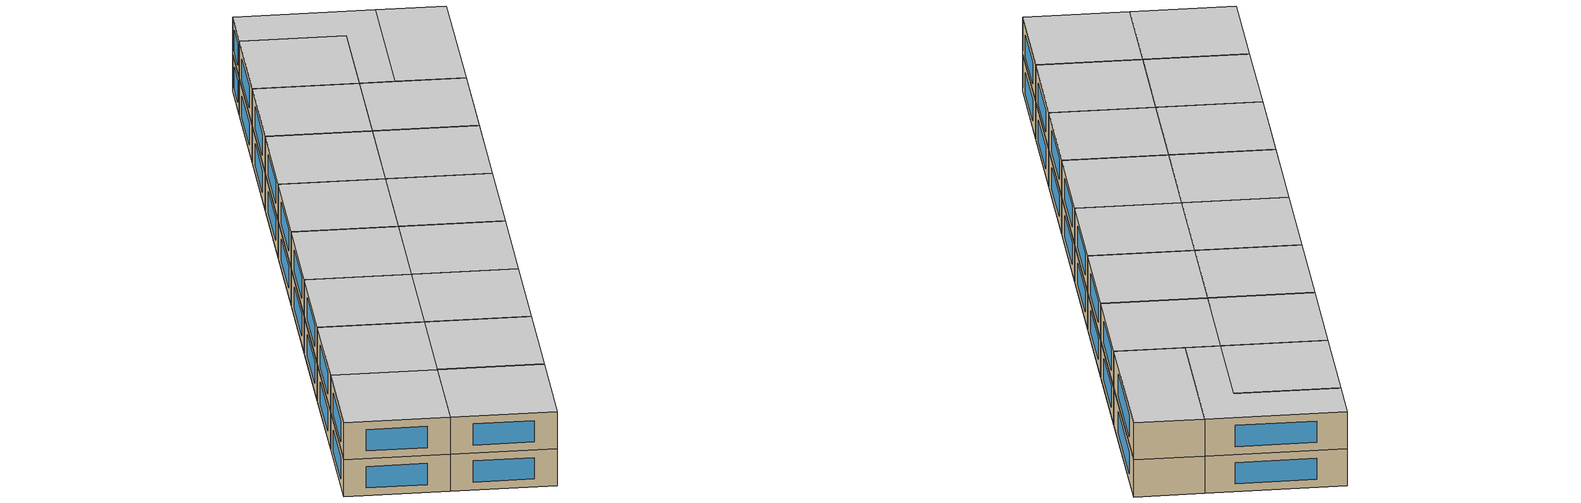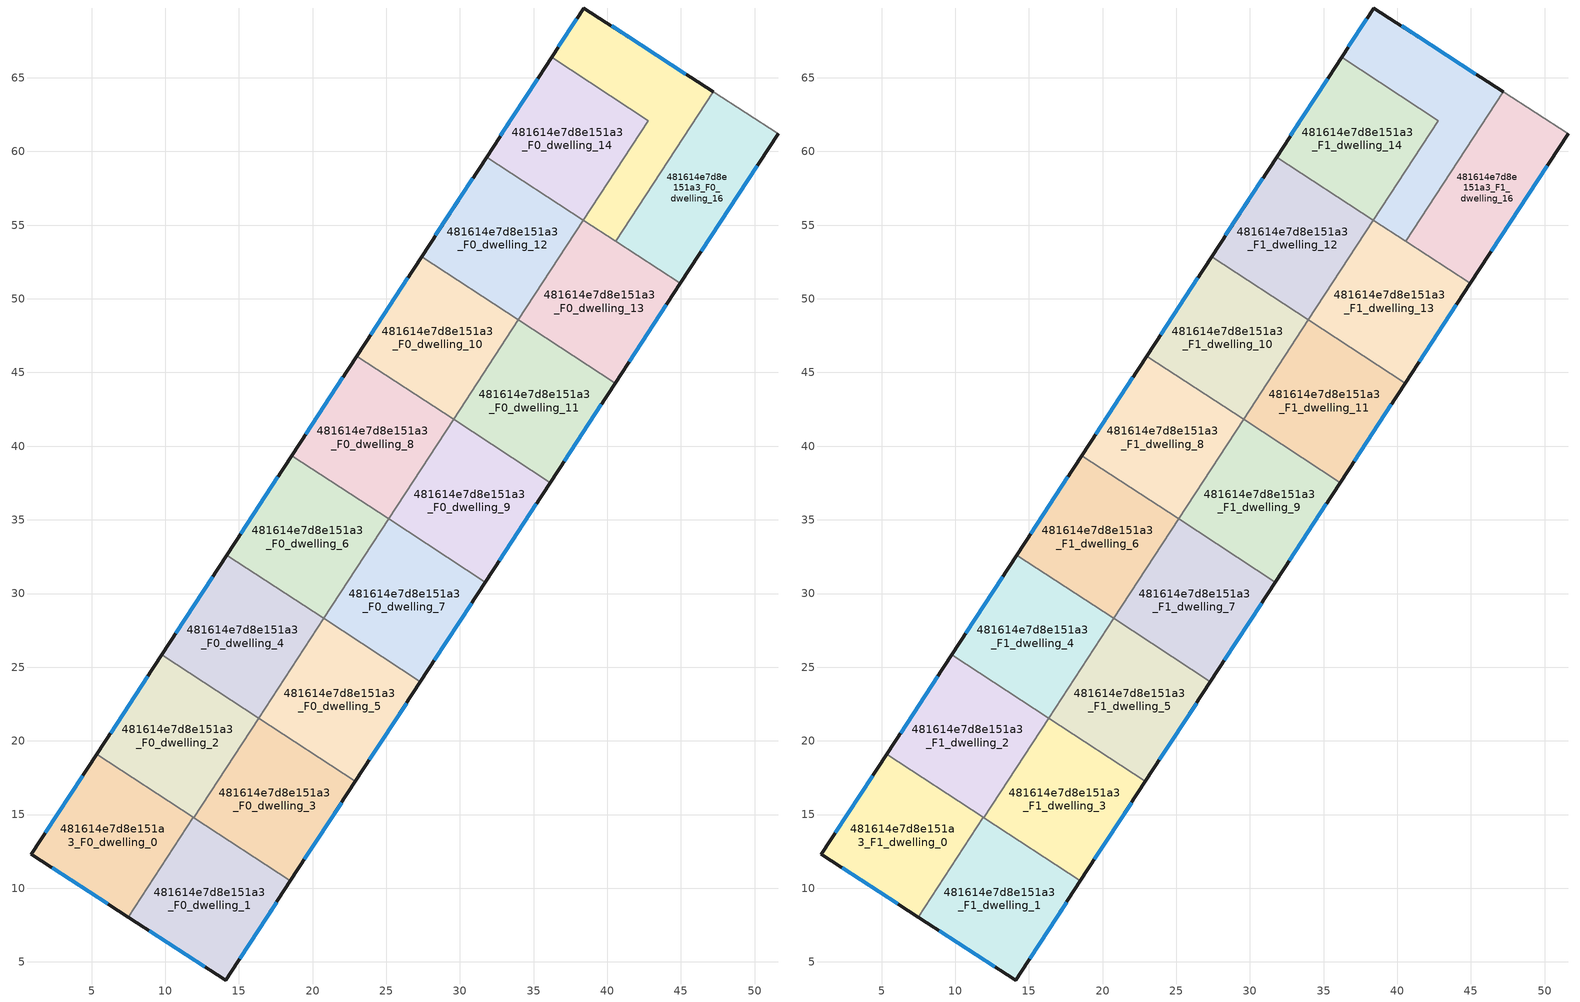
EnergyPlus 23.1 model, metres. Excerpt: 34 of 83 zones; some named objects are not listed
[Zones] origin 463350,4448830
481614e7d8e151a3_F0_dwelling_0
 floor ground (EU_floor_Construction): 11.91,14.8 7.5,8.05 0.93,12.31 5.35,19.09 z0
 wall outside (EU_wall_Construction): 5.35,19.09 0.93,12.31 7.5,8.05 z0:3
 wall to 481614e7d8e151a3_F0_dwelling_1 (EU_wall_Construction): 7.5,8.05 11.91,14.8 z0:3
 wall to 481614e7d8e151a3_F0_dwelling_2 (EU_wall_Construction): 11.91,14.8 5.35,19.09 z0:3
 window (EU_Window_Construction): 2.33,11.39 6.1,8.96 / 4.4,17.64 1.87,13.76 z0.64:2.36
481614e7d8e151a3_F0_dwelling_1
 floor ground (EU_floor_Construction): 18.5,10.51 14.1,3.77 7.5,8.05 11.91,14.8 z0
 wall outside (EU_wall_Construction): 7.5,8.05 14.1,3.77 18.5,10.51 z0:3
 wall to 481614e7d8e151a3_F0_dwelling_3 (EU_wall_Construction): 18.5,10.51 11.93,14.8 z0:3
 wall to 481614e7d8e151a3_F0_dwelling_2 (EU_wall_Construction): 11.92,14.8 11.91,14.8 z0:3
 window (EU_Window_Construction): 8.92,7.13 12.69,4.69 / 15.05,5.22 17.56,9.06 z0.64:2.36
481614e7d8e151a3_F0_dwelling_10
 floor ground (EU_floor_Construction): 33.97,48.58 29.56,41.82 22.99,46.11 27.4,52.87 z0
 wall outside (EU_wall_Construction): 27.4,52.87 22.99,46.11 z0:3
 wall to 481614e7d8e151a3_F0_dwelling_11 (EU_wall_Construction): 29.56,41.82 33.97,48.58 z0:3
 wall to 481614e7d8e151a3_F0_dwelling_8 (EU_wall_Construction): 22.99,46.11 29.56,41.82 z0:3
 wall to 481614e7d8e151a3_F0_dwelling_12 (EU_wall_Construction): 33.97,48.58 27.4,52.87 z0:3
 window (EU_Window_Construction): 26.45,51.42 23.93,47.56 z0.64:2.36
481614e7d8e151a3_F0_dwelling_11
 floor ground (EU_floor_Construction): 40.55,44.28 36.14,37.53 29.56,41.82 33.97,48.58 z0
 wall outside (EU_wall_Construction): 36.14,37.53 40.55,44.28 z0:3
 wall to 481614e7d8e151a3_F0_dwelling_9 (EU_wall_Construction): 29.56,41.82 36.14,37.53 z0:3
 wall to 481614e7d8e151a3_F0_dwelling_13 (EU_wall_Construction): 40.55,44.28 33.97,48.57 z0:3
 window (EU_Window_Construction): 37.08,38.97 39.6,42.84 z0.64:2.36
481614e7d8e151a3_F0_dwelling_12
 floor ground (EU_floor_Construction): 38.38,55.33 33.97,48.57 27.4,52.87 31.8,59.62 z0
 wall outside (EU_wall_Construction): 31.8,59.62 27.4,52.87 z0:3
 wall to 481614e7d8e151a3_F0_dwelling_14 (EU_wall_Construction): 38.38,55.33 31.8,59.62 z0:3
 wall to 481614e7d8e151a3_F0_dwelling_13 (EU_wall_Construction): 33.97,48.57 38.38,55.33 z0:3
 window (EU_Window_Construction): 30.86,58.17 28.34,54.31 z0.64:2.36
481614e7d8e151a3_F0_dwelling_13
 floor ground (EU_floor_Construction): 44.96,51.04 40.55,44.28 33.97,48.57 38.38,55.33 z0
 wall outside (EU_wall_Construction): 40.55,44.28 44.96,51.04 z0:3
 wall to 481614e7d8e151a3_F0_dwelling_16 (EU_wall_Construction): 44.96,51.04 40.58,53.9 z0:3
 wall to 481614e7d8e151a3_F0_dwelling_15 (EU_wall_Construction): 40.58,53.9 38.38,55.33 z0:3
 window (EU_Window_Construction): 41.49,45.73 44.01,49.59 z0.64:2.36
481614e7d8e151a3_F0_dwelling_14
 floor ground (EU_floor_Construction): 42.79,62.08 38.38,55.33 31.8,59.62 36.21,66.38 z0
 wall outside (EU_wall_Construction): 36.21,66.38 31.8,59.62 z0:3
 wall to 481614e7d8e151a3_F0_dwelling_15 (EU_wall_Construction): 38.38,55.33 42.79,62.08 36.21,66.38 z0:3
 window (EU_Window_Construction): 35.27,64.93 32.75,61.07 z0.64:2.36
481614e7d8e151a3_F0_dwelling_15
 floor ground (EU_floor_Construction): 47.2,64.03 40.58,53.89 38.38,55.33 42.79,62.08 36.21,66.38 38.41,69.73 z0
 wall outside (EU_wall_Construction): 47.2,64.03 38.41,69.73 36.21,66.38 z0:3
 wall to 481614e7d8e151a3_F0_dwelling_16 (EU_wall_Construction): 40.58,53.89 47.2,64.03 z0:3
 window (EU_Window_Construction): 37.94,69.01 36.68,67.1 / 45.31,65.25 40.29,68.51 z0.64:2.36
481614e7d8e151a3_F0_dwelling_16
 floor ground (EU_floor_Construction): 51.58,61.19 44.96,51.04 40.58,53.89 47.2,64.03 z0
 wall outside (EU_wall_Construction): 44.96,51.04 51.58,61.19 z0:3
 wall adiabatic (EU_wall_Construction): 51.58,61.19 47.2,64.03 z0:3
 window (EU_Window_Construction): 46.38,53.21 50.16,59.01 z0.64:2.36
481614e7d8e151a3_F0_dwelling_2
 floor ground (EU_floor_Construction): 16.34,21.55 11.92,14.8 5.35,19.09 9.76,25.84 z0
 wall outside (EU_wall_Construction): 9.76,25.84 5.35,19.09 z0:3
 wall to 481614e7d8e151a3_F0_dwelling_4 (EU_wall_Construction): 16.34,21.55 9.76,25.84 z0:3
 wall to 481614e7d8e151a3_F0_dwelling_3 (EU_wall_Construction): 11.92,14.8 16.34,21.55 z0:3
 window (EU_Window_Construction): 8.82,24.4 6.3,20.54 z0.64:2.36
481614e7d8e151a3_F0_dwelling_3
 floor ground (EU_floor_Construction): 22.91,17.26 18.5,10.51 11.92,14.8 16.34,21.55 z0
 wall outside (EU_wall_Construction): 18.5,10.51 22.91,17.26 z0:3
 wall to 481614e7d8e151a3_F0_dwelling_5 (EU_wall_Construction): 22.91,17.26 16.34,21.55 z0:3
 window (EU_Window_Construction): 19.44,11.95 21.96,15.81 z0.64:2.36
481614e7d8e151a3_F0_dwelling_4
 floor ground (EU_floor_Construction): 20.74,28.31 16.34,21.55 9.76,25.84 14.17,32.6 z0
 wall outside (EU_wall_Construction): 14.17,32.6 9.76,25.84 z0:3
 wall to 481614e7d8e151a3_F0_dwelling_6 (EU_wall_Construction): 20.74,28.31 14.17,32.6 z0:3
 wall to 481614e7d8e151a3_F0_dwelling_5 (EU_wall_Construction): 16.34,21.55 20.74,28.31 z0:3
 window (EU_Window_Construction): 13.23,31.15 10.71,27.29 z0.64:2.36
481614e7d8e151a3_F0_dwelling_5
 floor ground (EU_floor_Construction): 27.32,24.02 22.91,17.26 16.34,21.55 20.74,28.31 z0
 wall outside (EU_wall_Construction): 22.91,17.26 27.32,24.02 z0:3
 wall to 481614e7d8e151a3_F0_dwelling_7 (EU_wall_Construction): 27.32,24.02 20.74,28.31 z0:3
 window (EU_Window_Construction): 23.85,18.71 26.37,22.57 z0.64:2.36
481614e7d8e151a3_F0_dwelling_6
 floor ground (EU_floor_Construction): 25.15,35.06 20.74,28.31 14.17,32.6 18.58,39.36 z0
 wall outside (EU_wall_Construction): 18.58,39.36 14.17,32.6 z0:3
 wall to 481614e7d8e151a3_F0_dwelling_8 (EU_wall_Construction): 25.15,35.06 18.58,39.36 z0:3
 wall to 481614e7d8e151a3_F0_dwelling_7 (EU_wall_Construction): 20.74,28.31 25.15,35.06 z0:3
 window (EU_Window_Construction): 17.63,37.91 15.11,34.05 z0.64:2.36
481614e7d8e151a3_F0_dwelling_7
 floor ground (EU_floor_Construction): 31.73,30.77 27.32,24.02 20.74,28.31 25.15,35.06 z0
 wall outside (EU_wall_Construction): 27.32,24.02 31.73,30.77 z0:3
 wall to 481614e7d8e151a3_F0_dwelling_9 (EU_wall_Construction): 31.73,30.77 25.15,35.06 z0:3
 window (EU_Window_Construction): 28.26,25.46 30.78,29.33 z0.64:2.36
481614e7d8e151a3_F0_dwelling_8
 floor ground (EU_floor_Construction): 29.56,41.82 25.15,35.06 18.58,39.36 22.99,46.11 z0
 wall outside (EU_wall_Construction): 22.99,46.11 18.58,39.36 z0:3
 wall to 481614e7d8e151a3_F0_dwelling_9 (EU_wall_Construction): 25.15,35.06 29.56,41.82 z0:3
 window (EU_Window_Construction): 22.04,44.66 19.52,40.8 z0.64:2.36
481614e7d8e151a3_F0_dwelling_9
 floor ground (EU_floor_Construction): 36.14,37.53 31.73,30.77 25.15,35.06 29.56,41.82 z0
 wall outside (EU_wall_Construction): 31.73,30.77 36.14,37.53 z0:3
 window (EU_Window_Construction): 32.67,32.22 35.19,36.08 z0.64:2.36
481614e7d8e151a3_F1_dwelling_0
 floor to 481614e7d8e151a3_F0_dwelling_0 (EU_floor_Construction): 11.91,14.8 7.5,8.05 0.93,12.31 5.35,19.09 z3
 wall outside (EU_wall_Construction): 5.35,19.09 0.93,12.31 7.5,8.05 z3:6
 wall to 481614e7d8e151a3_F1_dwelling_1 (EU_wall_Construction): 7.5,8.05 11.91,14.8 z3:6
 wall to 481614e7d8e151a3_F1_dwelling_2 (EU_wall_Construction): 11.91,14.8 5.35,19.09 z3:6
 window (EU_Window_Construction): 2.33,11.39 6.1,8.96 / 4.4,17.64 1.87,13.76 z3.64:5.36
 ceiling to 481614e7d8e151a3_F2_dwelling_0 (EU_floor_Construction): 7.5,8.05 11.91,14.8 5.35,19.09 0.93,12.31 z6
481614e7d8e151a3_F1_dwelling_1
 floor to 481614e7d8e151a3_F0_dwelling_1 (EU_floor_Construction): 18.5,10.51 14.1,3.77 7.5,8.05 11.91,14.8 z3
 wall outside (EU_wall_Construction): 7.5,8.05 14.1,3.77 18.5,10.51 z3:6
 wall to 481614e7d8e151a3_F1_dwelling_3 (EU_wall_Construction): 18.5,10.51 11.93,14.8 z3:6
 wall to 481614e7d8e151a3_F1_dwelling_2 (EU_wall_Construction): 11.92,14.8 11.91,14.8 z3:6
 window (EU_Window_Construction): 8.92,7.13 12.69,4.69 / 15.05,5.22 17.56,9.06 z3.64:5.36
 ceiling to 481614e7d8e151a3_F2_dwelling_1 (EU_floor_Construction): 14.1,3.77 18.5,10.51 11.91,14.8 7.5,8.05 z6
481614e7d8e151a3_F1_dwelling_10
 floor to 481614e7d8e151a3_F0_dwelling_10 (EU_floor_Construction): 33.97,48.58 29.56,41.82 22.99,46.11 27.4,52.87 z3
 wall outside (EU_wall_Construction): 27.4,52.87 22.99,46.11 z3:6
 wall to 481614e7d8e151a3_F1_dwelling_11 (EU_wall_Construction): 29.56,41.82 33.97,48.58 z3:6
 wall to 481614e7d8e151a3_F1_dwelling_8 (EU_wall_Construction): 22.99,46.11 29.56,41.82 z3:6
 wall to 481614e7d8e151a3_F1_dwelling_12 (EU_wall_Construction): 33.97,48.58 27.4,52.87 z3:6
 window (EU_Window_Construction): 26.45,51.42 23.93,47.56 z3.64:5.36
 ceiling to 481614e7d8e151a3_F2_dwelling_10 (EU_floor_Construction): 29.56,41.82 33.97,48.58 27.4,52.87 22.99,46.11 z6
481614e7d8e151a3_F1_dwelling_11
 floor to 481614e7d8e151a3_F0_dwelling_11 (EU_floor_Construction): 40.55,44.28 36.14,37.53 29.56,41.82 33.97,48.58 z3
 wall outside (EU_wall_Construction): 36.14,37.53 40.55,44.28 z3:6
 wall to 481614e7d8e151a3_F1_dwelling_9 (EU_wall_Construction): 29.56,41.82 36.14,37.53 z3:6
 wall to 481614e7d8e151a3_F1_dwelling_13 (EU_wall_Construction): 40.55,44.28 33.97,48.57 z3:6
 window (EU_Window_Construction): 37.08,38.97 39.6,42.84 z3.64:5.36
 ceiling to 481614e7d8e151a3_F2_dwelling_11 (EU_floor_Construction): 36.14,37.53 40.55,44.28 33.97,48.58 29.56,41.82 z6
481614e7d8e151a3_F1_dwelling_12
 floor to 481614e7d8e151a3_F0_dwelling_12 (EU_floor_Construction): 38.38,55.33 33.97,48.57 27.4,52.87 31.8,59.62 z3
 wall outside (EU_wall_Construction): 31.8,59.62 27.4,52.87 z3:6
 wall to 481614e7d8e151a3_F1_dwelling_14 (EU_wall_Construction): 38.38,55.33 31.8,59.62 z3:6
 wall to 481614e7d8e151a3_F1_dwelling_13 (EU_wall_Construction): 33.97,48.57 38.38,55.33 z3:6
 window (EU_Window_Construction): 30.86,58.17 28.34,54.31 z3.64:5.36
 ceiling to 481614e7d8e151a3_F2_dwelling_12 (EU_floor_Construction): 33.97,48.57 38.38,55.33 31.8,59.62 27.4,52.87 z6
481614e7d8e151a3_F1_dwelling_13
 floor to 481614e7d8e151a3_F0_dwelling_13 (EU_floor_Construction): 44.96,51.04 40.55,44.28 33.97,48.57 38.38,55.33 z3
 wall outside (EU_wall_Construction): 40.55,44.28 44.96,51.04 z3:6
 wall to 481614e7d8e151a3_F1_dwelling_16 (EU_wall_Construction): 44.96,51.04 40.58,53.9 z3:6
 wall to 481614e7d8e151a3_F1_dwelling_15 (EU_wall_Construction): 40.58,53.9 38.38,55.33 z3:6
 window (EU_Window_Construction): 41.49,45.73 44.01,49.59 z3.64:5.36
 ceiling to 481614e7d8e151a3_F2_dwelling_13 (EU_floor_Construction): 40.55,44.28 44.96,51.04 38.38,55.33 33.97,48.57 z6
481614e7d8e151a3_F1_dwelling_14
 floor to 481614e7d8e151a3_F0_dwelling_14 (EU_floor_Construction): 42.79,62.08 38.38,55.33 31.8,59.62 36.21,66.38 z3
 wall outside (EU_wall_Construction): 36.21,66.38 31.8,59.62 z3:6
 wall to 481614e7d8e151a3_F1_dwelling_15 (EU_wall_Construction): 38.38,55.33 42.79,62.08 36.21,66.38 z3:6
 window (EU_Window_Construction): 35.27,64.93 32.75,61.07 z3.64:5.36
 ceiling to 481614e7d8e151a3_F2_dwelling_14 (EU_floor_Construction): 38.38,55.33 42.79,62.08 36.21,66.38 31.8,59.62 z6
481614e7d8e151a3_F1_dwelling_15
 floor to 481614e7d8e151a3_F0_dwelling_15 (EU_floor_Construction): 47.2,64.03 40.58,53.89 38.38,55.33 42.79,62.08 36.21,66.38 38.41,69.73 z3
 wall outside (EU_wall_Construction): 47.2,64.03 38.41,69.73 36.21,66.38 z3:6
 wall to 481614e7d8e151a3_F1_dwelling_16 (EU_wall_Construction): 40.58,53.89 47.2,64.03 z3:6
 window (EU_Window_Construction): 37.94,69.01 36.68,67.1 / 45.31,65.25 40.29,68.51 z3.64:5.36
 ceiling to 481614e7d8e151a3_F2_dwelling_15 (EU_floor_Construction): 40.58,53.89 47.2,64.03 38.41,69.73 36.21,66.38 42.79,62.08 38.38,55.33 z6
481614e7d8e151a3_F1_dwelling_16
 floor to 481614e7d8e151a3_F0_dwelling_16 (EU_floor_Construction): 51.58,61.19 44.96,51.04 40.58,53.89 47.2,64.03 z3
 wall outside (EU_wall_Construction): 44.96,51.04 51.58,61.19 z3:6
 wall adiabatic (EU_wall_Construction): 51.58,61.19 47.2,64.03 z3:6
 window (EU_Window_Construction): 46.38,53.21 50.16,59.01 z3.64:5.36
 ceiling to 481614e7d8e151a3_F2_dwelling_16 (EU_floor_Construction): 44.96,51.04 51.58,61.19 47.2,64.03 40.58,53.89 z6
481614e7d8e151a3_F1_dwelling_2
 floor to 481614e7d8e151a3_F0_dwelling_2 (EU_floor_Construction): 16.34,21.55 11.92,14.8 5.35,19.09 9.76,25.84 z3
 wall outside (EU_wall_Construction): 9.76,25.84 5.35,19.09 z3:6
 wall to 481614e7d8e151a3_F1_dwelling_4 (EU_wall_Construction): 16.34,21.55 9.76,25.84 z3:6
 wall to 481614e7d8e151a3_F1_dwelling_3 (EU_wall_Construction): 11.92,14.8 16.34,21.55 z3:6
 window (EU_Window_Construction): 8.82,24.4 6.3,20.54 z3.64:5.36
 ceiling to 481614e7d8e151a3_F2_dwelling_2 (EU_floor_Construction): 11.92,14.8 16.34,21.55 9.76,25.84 5.35,19.09 z6
481614e7d8e151a3_F1_dwelling_3
 floor to 481614e7d8e151a3_F0_dwelling_3 (EU_floor_Construction): 22.91,17.26 18.5,10.51 11.92,14.8 16.34,21.55 z3
 wall outside (EU_wall_Construction): 18.5,10.51 22.91,17.26 z3:6
 wall to 481614e7d8e151a3_F1_dwelling_5 (EU_wall_Construction): 22.91,17.26 16.34,21.55 z3:6
 window (EU_Window_Construction): 19.44,11.95 21.96,15.81 z3.64:5.36
 ceiling to 481614e7d8e151a3_F2_dwelling_3 (EU_floor_Construction): 18.5,10.51 22.91,17.26 16.34,21.55 11.92,14.8 z6
481614e7d8e151a3_F1_dwelling_4
 floor to 481614e7d8e151a3_F0_dwelling_4 (EU_floor_Construction): 20.74,28.31 16.34,21.55 9.76,25.84 14.17,32.6 z3
 wall outside (EU_wall_Construction): 14.17,32.6 9.76,25.84 z3:6
 wall to 481614e7d8e151a3_F1_dwelling_6 (EU_wall_Construction): 20.74,28.31 14.17,32.6 z3:6
 wall to 481614e7d8e151a3_F1_dwelling_5 (EU_wall_Construction): 16.34,21.55 20.74,28.31 z3:6
 window (EU_Window_Construction): 13.23,31.15 10.71,27.29 z3.64:5.36
 ceiling to 481614e7d8e151a3_F2_dwelling_4 (EU_floor_Construction): 16.34,21.55 20.74,28.31 14.17,32.6 9.76,25.84 z6
481614e7d8e151a3_F1_dwelling_5
 floor to 481614e7d8e151a3_F0_dwelling_5 (EU_floor_Construction): 27.32,24.02 22.91,17.26 16.34,21.55 20.74,28.31 z3
 wall outside (EU_wall_Construction): 22.91,17.26 27.32,24.02 z3:6
 wall to 481614e7d8e151a3_F1_dwelling_7 (EU_wall_Construction): 27.32,24.02 20.74,28.31 z3:6
 window (EU_Window_Construction): 23.85,18.71 26.37,22.57 z3.64:5.36
 ceiling to 481614e7d8e151a3_F2_dwelling_5 (EU_floor_Construction): 22.91,17.26 27.32,24.02 20.74,28.31 16.34,21.55 z6
481614e7d8e151a3_F1_dwelling_6
 floor to 481614e7d8e151a3_F0_dwelling_6 (EU_floor_Construction): 25.15,35.06 20.74,28.31 14.17,32.6 18.58,39.36 z3
 wall outside (EU_wall_Construction): 18.58,39.36 14.17,32.6 z3:6
 wall to 481614e7d8e151a3_F1_dwelling_8 (EU_wall_Construction): 25.15,35.06 18.58,39.36 z3:6
 wall to 481614e7d8e151a3_F1_dwelling_7 (EU_wall_Construction): 20.74,28.31 25.15,35.06 z3:6
 window (EU_Window_Construction): 17.63,37.91 15.11,34.05 z3.64:5.36
 ceiling to 481614e7d8e151a3_F2_dwelling_6 (EU_floor_Construction): 20.74,28.31 25.15,35.06 18.58,39.36 14.17,32.6 z6
481614e7d8e151a3_F1_dwelling_7
 floor to 481614e7d8e151a3_F0_dwelling_7 (EU_floor_Construction): 31.73,30.77 27.32,24.02 20.74,28.31 25.15,35.06 z3
 wall outside (EU_wall_Construction): 27.32,24.02 31.73,30.77 z3:6
 wall to 481614e7d8e151a3_F1_dwelling_9 (EU_wall_Construction): 31.73,30.77 25.15,35.06 z3:6
 window (EU_Window_Construction): 28.26,25.46 30.78,29.33 z3.64:5.36
 ceiling to 481614e7d8e151a3_F2_dwelling_7 (EU_floor_Construction): 27.32,24.02 31.73,30.77 25.15,35.06 20.74,28.31 z6
481614e7d8e151a3_F1_dwelling_8
 floor to 481614e7d8e151a3_F0_dwelling_8 (EU_floor_Construction): 29.56,41.82 25.15,35.06 18.58,39.36 22.99,46.11 z3
 wall outside (EU_wall_Construction): 22.99,46.11 18.58,39.36 z3:6
 wall to 481614e7d8e151a3_F1_dwelling_9 (EU_wall_Construction): 25.15,35.06 29.56,41.82 z3:6
 window (EU_Window_Construction): 22.04,44.66 19.52,40.8 z3.64:5.36
 ceiling to 481614e7d8e151a3_F2_dwelling_8 (EU_floor_Construction): 25.15,35.06 29.56,41.82 22.99,46.11 18.58,39.36 z6
481614e7d8e151a3_F1_dwelling_9
 floor to 481614e7d8e151a3_F0_dwelling_9 (EU_floor_Construction): 36.14,37.53 31.73,30.77 25.15,35.06 29.56,41.82 z3
 wall outside (EU_wall_Construction): 31.73,30.77 36.14,37.53 z3:6
 window (EU_Window_Construction): 32.67,32.22 35.19,36.08 z3.64:5.36
 ceiling to 481614e7d8e151a3_F2_dwelling_9 (EU_floor_Construction): 31.73,30.77 36.14,37.53 29.56,41.82 25.15,35.06 z6
[Building]
EU S2 Campaign: North Axis=0; Terrain=City; Solar Distribution=FullExterior
[Site:Location]
Yerevan-Zvartnots.Intl.AP: Latitude=40.15; Longitude=44.383; Time Zone=4; Elevation=854
[SizingPeriod:WeatherFileDays]
AnnualSizingPeriod: Begin Month=1; Begin Day of Month=1; End Month=12; End Day of Month=31; Day of Week for Start Day=Monday; Use Weather File Daylight Saving Period=No; Use Weather File Rain and Snow Indicators=No
[MATERIAL]
EU_InternalMass_Material: Roughness=MediumRough; Thickness=0.1; Conductivity=1; Density=1800; Specific Heat=900; Thermal Absorptance=0.9; Solar Absorptance=0.7; Visible Absorptance=0.7
[MATERIAL:NOMASS] Roughness=MediumRough; Thermal Absorptance=0.9; Solar Absorptance=0.7; Visible Absorptance=0.7
Name | Thermal Resistance
EU_wall_NoMass | 1.05043
EU_floor_NoMass | 0.478065
[WINDOWMATERIAL:SIMPLEGLAZINGSYSTEM]
EU_Window_SimpleGlazing: UFactor=2.5566; Solar Heat Gain Coefficient=0.75; Visible Transmittance=0.75
[CONSTRUCTION]
EU_wall_Construction: EU_wall_NoMass
EU_floor_Construction: EU_floor_NoMass
EU_Window_Construction: EU_Window_SimpleGlazing
EU_InternalMass_Construction: EU_InternalMass_Material
[ZONE] Type=1; Multiplier=1; Ceiling Height=autocalculate; Floor Area=autocalculate; Part of Total Floor Area=Yes
Name | Volume
481614e7d8e151a3_F0_dwelling_0; 481614e7d8e151a3_F1_dwelling_0 | 190.029
481614e7d8e151a3_F0_dwelling_1; 481614e7d8e151a3_F1_dwelling_1 | 190.024
481614e7d8e151a3_F0_dwelling_10; 481614e7d8e151a3_F1_dwelling_10; 481614e7d8e151a3_F0_dwelling_14; 481614e7d8e151a3_F1_dwelling_14 | 190
481614e7d8e151a3_F0_dwelling_11; 481614e7d8e151a3_F1_dwelling_11 | 190.013
481614e7d8e151a3_F0_dwelling_12; 481614e7d8e151a3_F1_dwelling_12 | 190.02
481614e7d8e151a3_F0_dwelling_13; 481614e7d8e151a3_F1_dwelling_13 | 190.032
481614e7d8e151a3_F0_dwelling_15; 481614e7d8e151a3_F1_dwelling_15 | 190.023
481614e7d8e151a3_F0_dwelling_16; 481614e7d8e151a3_F1_dwelling_16 | 189.998
481614e7d8e151a3_F0_dwelling_2; 481614e7d8e151a3_F1_dwelling_2 | 190.011
481614e7d8e151a3_F0_dwelling_3; 481614e7d8e151a3_F1_dwelling_3; 481614e7d8e151a3_F0_dwelling_7; 481614e7d8e151a3_F1_dwelling_7 | 190.016
481614e7d8e151a3_F0_dwelling_4; 481614e7d8e151a3_F1_dwelling_4; 481614e7d8e151a3_F0_dwelling_6; 481614e7d8e151a3_F1_dwelling_6 | 189.983
481614e7d8e151a3_F0_dwelling_5; 481614e7d8e151a3_F1_dwelling_5; 481614e7d8e151a3_F0_dwelling_8; 481614e7d8e151a3_F1_dwelling_8 | 190.015
481614e7d8e151a3_F0_dwelling_9; 481614e7d8e151a3_F1_dwelling_9 | 190.033
[INTERNALMASS] Construction=EU_InternalMass_Construction
Name | Zone or ZoneList | Surface Area
481614e7d8e151a3_F0_dwelling_0_EU_InternalMass | 481614e7d8e151a3_F0_dwelling_0 | 63.3395
481614e7d8e151a3_F0_dwelling_1_EU_InternalMass | 481614e7d8e151a3_F0_dwelling_1 | 63.3423
481614e7d8e151a3_F0_dwelling_2_EU_InternalMass | 481614e7d8e151a3_F0_dwelling_2 | 63.3373
481614e7d8e151a3_F0_dwelling_3_EU_InternalMass | 481614e7d8e151a3_F0_dwelling_3 | 63.3402
481614e7d8e151a3_F0_dwelling_4_EU_InternalMass | 481614e7d8e151a3_F0_dwelling_4 | 63.3303
481614e7d8e151a3_F0_dwelling_5_EU_InternalMass | 481614e7d8e151a3_F0_dwelling_5 | 63.3385
481614e7d8e151a3_F0_dwelling_6_EU_InternalMass | 481614e7d8e151a3_F0_dwelling_6 | 63.328
481614e7d8e151a3_F0_dwelling_7_EU_InternalMass | 481614e7d8e151a3_F0_dwelling_7 | 63.3376
481614e7d8e151a3_F0_dwelling_8_EU_InternalMass | 481614e7d8e151a3_F0_dwelling_8 | 63.338
481614e7d8e151a3_F0_dwelling_9_EU_InternalMass | 481614e7d8e151a3_F0_dwelling_9 | 63.3392
481614e7d8e151a3_F0_dwelling_10_EU_InternalMass | 481614e7d8e151a3_F0_dwelling_10 | 63.3326
481614e7d8e151a3_F0_dwelling_11_EU_InternalMass | 481614e7d8e151a3_F0_dwelling_11 | 63.3381
481614e7d8e151a3_F0_dwelling_12_EU_InternalMass | 481614e7d8e151a3_F0_dwelling_12 | 63.3388
481614e7d8e151a3_F0_dwelling_13_EU_InternalMass | 481614e7d8e151a3_F0_dwelling_13 | 63.3453
481614e7d8e151a3_F0_dwelling_14_EU_InternalMass | 481614e7d8e151a3_F0_dwelling_14 | 63.3305
481614e7d8e151a3_F0_dwelling_15_EU_InternalMass | 481614e7d8e151a3_F0_dwelling_15 | 63.341
481614e7d8e151a3_F0_dwelling_16_EU_InternalMass | 481614e7d8e151a3_F0_dwelling_16 | 63.333
481614e7d8e151a3_F1_dwelling_0_EU_InternalMass | 481614e7d8e151a3_F1_dwelling_0 | 63.3395
481614e7d8e151a3_F1_dwelling_1_EU_InternalMass | 481614e7d8e151a3_F1_dwelling_1 | 63.3423
481614e7d8e151a3_F1_dwelling_2_EU_InternalMass | 481614e7d8e151a3_F1_dwelling_2 | 63.3373
481614e7d8e151a3_F1_dwelling_3_EU_InternalMass | 481614e7d8e151a3_F1_dwelling_3 | 63.3402
481614e7d8e151a3_F1_dwelling_4_EU_InternalMass | 481614e7d8e151a3_F1_dwelling_4 | 63.3303
481614e7d8e151a3_F1_dwelling_5_EU_InternalMass | 481614e7d8e151a3_F1_dwelling_5 | 63.3385
481614e7d8e151a3_F1_dwelling_6_EU_InternalMass | 481614e7d8e151a3_F1_dwelling_6 | 63.328
481614e7d8e151a3_F1_dwelling_7_EU_InternalMass | 481614e7d8e151a3_F1_dwelling_7 | 63.3376
481614e7d8e151a3_F1_dwelling_8_EU_InternalMass | 481614e7d8e151a3_F1_dwelling_8 | 63.338
481614e7d8e151a3_F1_dwelling_9_EU_InternalMass | 481614e7d8e151a3_F1_dwelling_9 | 63.3392
481614e7d8e151a3_F1_dwelling_10_EU_InternalMass | 481614e7d8e151a3_F1_dwelling_10 | 63.3326
481614e7d8e151a3_F1_dwelling_11_EU_InternalMass | 481614e7d8e151a3_F1_dwelling_11 | 63.3381
481614e7d8e151a3_F1_dwelling_12_EU_InternalMass | 481614e7d8e151a3_F1_dwelling_12 | 63.3388
481614e7d8e151a3_F1_dwelling_13_EU_InternalMass | 481614e7d8e151a3_F1_dwelling_13 | 63.3453
481614e7d8e151a3_F1_dwelling_14_EU_InternalMass | 481614e7d8e151a3_F1_dwelling_14 | 63.3305
481614e7d8e151a3_F1_dwelling_15_EU_InternalMass | 481614e7d8e151a3_F1_dwelling_15 | 63.341
481614e7d8e151a3_F1_dwelling_16_EU_InternalMass | 481614e7d8e151a3_F1_dwelling_16 | 63.333
[OTHEREQUIPMENT] Fuel Type=Electricity; Design Level Calculation Method=Watts/Area; Power per Zone Floor Area=1; Fraction Latent=0; Fraction Radiant=0; Fraction Lost=0; Carbon Dioxide Generation Rate=0; EndUse Subcategory=EU_Step8_InternalGains
Name | Zone or ZoneList or Space or SpaceList | Schedule
EU_Step8_InternalGain_481614e7d8e151a3_F0_dwelling_0_f000 | 481614e7d8e151a3_F0_dwelling_0 | EU_Step8_GainSchedule_481614e7d8e151a3_F0_dwelling_0_f000
EU_Step8_InternalGain_481614e7d8e151a3_F0_dwelling_1_f000 | 481614e7d8e151a3_F0_dwelling_1 | EU_Step8_GainSchedule_481614e7d8e151a3_F0_dwelling_1_f000
EU_Step8_InternalGain_481614e7d8e151a3_F0_dwelling_2_f000 | 481614e7d8e151a3_F0_dwelling_2 | EU_Step8_GainSchedule_481614e7d8e151a3_F0_dwelling_2_f000
EU_Step8_InternalGain_481614e7d8e151a3_F0_dwelling_3_f000 | 481614e7d8e151a3_F0_dwelling_3 | EU_Step8_GainSchedule_481614e7d8e151a3_F0_dwelling_3_f000
EU_Step8_InternalGain_481614e7d8e151a3_F0_dwelling_4_f000 | 481614e7d8e151a3_F0_dwelling_4 | EU_Step8_GainSchedule_481614e7d8e151a3_F0_dwelling_4_f000
EU_Step8_InternalGain_481614e7d8e151a3_F0_dwelling_5_f000 | 481614e7d8e151a3_F0_dwelling_5 | EU_Step8_GainSchedule_481614e7d8e151a3_F0_dwelling_5_f000
EU_Step8_InternalGain_481614e7d8e151a3_F0_dwelling_6_f000 | 481614e7d8e151a3_F0_dwelling_6 | EU_Step8_GainSchedule_481614e7d8e151a3_F0_dwelling_6_f000
EU_Step8_InternalGain_481614e7d8e151a3_F0_dwelling_7_f000 | 481614e7d8e151a3_F0_dwelling_7 | EU_Step8_GainSchedule_481614e7d8e151a3_F0_dwelling_7_f000
EU_Step8_InternalGain_481614e7d8e151a3_F0_dwelling_8_f000 | 481614e7d8e151a3_F0_dwelling_8 | EU_Step8_GainSchedule_481614e7d8e151a3_F0_dwelling_8_f000
EU_Step8_InternalGain_481614e7d8e151a3_F0_dwelling_9_f000 | 481614e7d8e151a3_F0_dwelling_9 | EU_Step8_GainSchedule_481614e7d8e151a3_F0_dwelling_9_f000
EU_Step8_InternalGain_481614e7d8e151a3_F0_dwelling_10_f000 | 481614e7d8e151a3_F0_dwelling_10 | EU_Step8_GainSchedule_481614e7d8e151a3_F0_dwelling_10_f000
EU_Step8_InternalGain_481614e7d8e151a3_F0_dwelling_11_f000 | 481614e7d8e151a3_F0_dwelling_11 | EU_Step8_GainSchedule_481614e7d8e151a3_F0_dwelling_11_f000
EU_Step8_InternalGain_481614e7d8e151a3_F0_dwelling_12_f000 | 481614e7d8e151a3_F0_dwelling_12 | EU_Step8_GainSchedule_481614e7d8e151a3_F0_dwelling_12_f000
EU_Step8_InternalGain_481614e7d8e151a3_F0_dwelling_13_f000 | 481614e7d8e151a3_F0_dwelling_13 | EU_Step8_GainSchedule_481614e7d8e151a3_F0_dwelling_13_f000
EU_Step8_InternalGain_481614e7d8e151a3_F0_dwelling_14_f000 | 481614e7d8e151a3_F0_dwelling_14 | EU_Step8_GainSchedule_481614e7d8e151a3_F0_dwelling_14_f000
EU_Step8_InternalGain_481614e7d8e151a3_F0_dwelling_15_f000 | 481614e7d8e151a3_F0_dwelling_15 | EU_Step8_GainSchedule_481614e7d8e151a3_F0_dwelling_15_f000
EU_Step8_InternalGain_481614e7d8e151a3_F0_dwelling_16_f000 | 481614e7d8e151a3_F0_dwelling_16 | EU_Step8_GainSchedule_481614e7d8e151a3_F0_dwelling_16_f000
EU_Step8_InternalGain_481614e7d8e151a3_F1_dwelling_0_f000 | 481614e7d8e151a3_F1_dwelling_0 | EU_Step8_GainSchedule_481614e7d8e151a3_F1_dwelling_0_f000
EU_Step8_InternalGain_481614e7d8e151a3_F1_dwelling_1_f000 | 481614e7d8e151a3_F1_dwelling_1 | EU_Step8_GainSchedule_481614e7d8e151a3_F1_dwelling_1_f000
EU_Step8_InternalGain_481614e7d8e151a3_F1_dwelling_2_f000 | 481614e7d8e151a3_F1_dwelling_2 | EU_Step8_GainSchedule_481614e7d8e151a3_F1_dwelling_2_f000
EU_Step8_InternalGain_481614e7d8e151a3_F1_dwelling_3_f000 | 481614e7d8e151a3_F1_dwelling_3 | EU_Step8_GainSchedule_481614e7d8e151a3_F1_dwelling_3_f000
EU_Step8_InternalGain_481614e7d8e151a3_F1_dwelling_4_f000 | 481614e7d8e151a3_F1_dwelling_4 | EU_Step8_GainSchedule_481614e7d8e151a3_F1_dwelling_4_f000
EU_Step8_InternalGain_481614e7d8e151a3_F1_dwelling_5_f000 | 481614e7d8e151a3_F1_dwelling_5 | EU_Step8_GainSchedule_481614e7d8e151a3_F1_dwelling_5_f000
EU_Step8_InternalGain_481614e7d8e151a3_F1_dwelling_6_f000 | 481614e7d8e151a3_F1_dwelling_6 | EU_Step8_GainSchedule_481614e7d8e151a3_F1_dwelling_6_f000
EU_Step8_InternalGain_481614e7d8e151a3_F1_dwelling_7_f000 | 481614e7d8e151a3_F1_dwelling_7 | EU_Step8_GainSchedule_481614e7d8e151a3_F1_dwelling_7_f000
EU_Step8_InternalGain_481614e7d8e151a3_F1_dwelling_8_f000 | 481614e7d8e151a3_F1_dwelling_8 | EU_Step8_GainSchedule_481614e7d8e151a3_F1_dwelling_8_f000
EU_Step8_InternalGain_481614e7d8e151a3_F1_dwelling_9_f000 | 481614e7d8e151a3_F1_dwelling_9 | EU_Step8_GainSchedule_481614e7d8e151a3_F1_dwelling_9_f000
EU_Step8_InternalGain_481614e7d8e151a3_F1_dwelling_10_f000 | 481614e7d8e151a3_F1_dwelling_10 | EU_Step8_GainSchedule_481614e7d8e151a3_F1_dwelling_10_f000
EU_Step8_InternalGain_481614e7d8e151a3_F1_dwelling_11_f000 | 481614e7d8e151a3_F1_dwelling_11 | EU_Step8_GainSchedule_481614e7d8e151a3_F1_dwelling_11_f000
EU_Step8_InternalGain_481614e7d8e151a3_F1_dwelling_12_f000 | 481614e7d8e151a3_F1_dwelling_12 | EU_Step8_GainSchedule_481614e7d8e151a3_F1_dwelling_12_f000
EU_Step8_InternalGain_481614e7d8e151a3_F1_dwelling_13_f000 | 481614e7d8e151a3_F1_dwelling_13 | EU_Step8_GainSchedule_481614e7d8e151a3_F1_dwelling_13_f000
EU_Step8_InternalGain_481614e7d8e151a3_F1_dwelling_14_f000 | 481614e7d8e151a3_F1_dwelling_14 | EU_Step8_GainSchedule_481614e7d8e151a3_F1_dwelling_14_f000
EU_Step8_InternalGain_481614e7d8e151a3_F1_dwelling_15_f000 | 481614e7d8e151a3_F1_dwelling_15 | EU_Step8_GainSchedule_481614e7d8e151a3_F1_dwelling_15_f000
EU_Step8_InternalGain_481614e7d8e151a3_F1_dwelling_16_f000 | 481614e7d8e151a3_F1_dwelling_16 | EU_Step8_GainSchedule_481614e7d8e151a3_F1_dwelling_16_f000
[ZONEVENTILATION:DESIGNFLOWRATE] Schedule=EU_AlwaysOn; Design Flow Rate Calculation Method=AirChanges/Hour; Air Changes per Hour=0.557805; Ventilation Type=Natural; Fan Pressure Rise=0; Fan Total Efficiency=1; Constant Term Coefficient=1; Temperature Term Coefficient=0; Velocity Term Coefficient=0; Velocity Squared Term Coefficient=0; Minimum Indoor Temperature=-100; Maximum Indoor Temperature=100; Delta Temperature=-100; Minimum Outdoor Temperature=-100; Maximum Outdoor Temperature=100; Maximum Wind Speed=40
Name | Zone or ZoneList or Space or SpaceList
EU_ConstantAir_481614e7d8e151a3_F0_dwelling_0 | 481614e7d8e151a3_F0_dwelling_0
EU_ConstantAir_481614e7d8e151a3_F0_dwelling_1 | 481614e7d8e151a3_F0_dwelling_1
EU_ConstantAir_481614e7d8e151a3_F0_dwelling_2 | 481614e7d8e151a3_F0_dwelling_2
EU_ConstantAir_481614e7d8e151a3_F0_dwelling_3 | 481614e7d8e151a3_F0_dwelling_3
EU_ConstantAir_481614e7d8e151a3_F0_dwelling_4 | 481614e7d8e151a3_F0_dwelling_4
EU_ConstantAir_481614e7d8e151a3_F0_dwelling_5 | 481614e7d8e151a3_F0_dwelling_5
EU_ConstantAir_481614e7d8e151a3_F0_dwelling_6 | 481614e7d8e151a3_F0_dwelling_6
EU_ConstantAir_481614e7d8e151a3_F0_dwelling_7 | 481614e7d8e151a3_F0_dwelling_7
EU_ConstantAir_481614e7d8e151a3_F0_dwelling_8 | 481614e7d8e151a3_F0_dwelling_8
EU_ConstantAir_481614e7d8e151a3_F0_dwelling_9 | 481614e7d8e151a3_F0_dwelling_9
EU_ConstantAir_481614e7d8e151a3_F0_dwelling_10 | 481614e7d8e151a3_F0_dwelling_10
EU_ConstantAir_481614e7d8e151a3_F0_dwelling_11 | 481614e7d8e151a3_F0_dwelling_11
EU_ConstantAir_481614e7d8e151a3_F0_dwelling_12 | 481614e7d8e151a3_F0_dwelling_12
EU_ConstantAir_481614e7d8e151a3_F0_dwelling_13 | 481614e7d8e151a3_F0_dwelling_13
EU_ConstantAir_481614e7d8e151a3_F0_dwelling_14 | 481614e7d8e151a3_F0_dwelling_14
EU_ConstantAir_481614e7d8e151a3_F0_dwelling_15 | 481614e7d8e151a3_F0_dwelling_15
EU_ConstantAir_481614e7d8e151a3_F0_dwelling_16 | 481614e7d8e151a3_F0_dwelling_16
EU_ConstantAir_481614e7d8e151a3_F1_dwelling_0 | 481614e7d8e151a3_F1_dwelling_0
EU_ConstantAir_481614e7d8e151a3_F1_dwelling_1 | 481614e7d8e151a3_F1_dwelling_1
EU_ConstantAir_481614e7d8e151a3_F1_dwelling_2 | 481614e7d8e151a3_F1_dwelling_2
EU_ConstantAir_481614e7d8e151a3_F1_dwelling_3 | 481614e7d8e151a3_F1_dwelling_3
EU_ConstantAir_481614e7d8e151a3_F1_dwelling_4 | 481614e7d8e151a3_F1_dwelling_4
EU_ConstantAir_481614e7d8e151a3_F1_dwelling_5 | 481614e7d8e151a3_F1_dwelling_5
EU_ConstantAir_481614e7d8e151a3_F1_dwelling_6 | 481614e7d8e151a3_F1_dwelling_6
EU_ConstantAir_481614e7d8e151a3_F1_dwelling_7 | 481614e7d8e151a3_F1_dwelling_7
EU_ConstantAir_481614e7d8e151a3_F1_dwelling_8 | 481614e7d8e151a3_F1_dwelling_8
EU_ConstantAir_481614e7d8e151a3_F1_dwelling_9 | 481614e7d8e151a3_F1_dwelling_9
EU_ConstantAir_481614e7d8e151a3_F1_dwelling_10 | 481614e7d8e151a3_F1_dwelling_10
EU_ConstantAir_481614e7d8e151a3_F1_dwelling_11 | 481614e7d8e151a3_F1_dwelling_11
EU_ConstantAir_481614e7d8e151a3_F1_dwelling_12 | 481614e7d8e151a3_F1_dwelling_12
EU_ConstantAir_481614e7d8e151a3_F1_dwelling_13 | 481614e7d8e151a3_F1_dwelling_13
EU_ConstantAir_481614e7d8e151a3_F1_dwelling_14 | 481614e7d8e151a3_F1_dwelling_14
EU_ConstantAir_481614e7d8e151a3_F1_dwelling_15 | 481614e7d8e151a3_F1_dwelling_15
EU_ConstantAir_481614e7d8e151a3_F1_dwelling_16 | 481614e7d8e151a3_F1_dwelling_16
[HVACTEMPLATE:THERMOSTAT] Constant Heating Setpoint=20; Constant Cooling Setpoint=50
EU_HeatOnly_481614e7d8e151a3_F0_dwelling_0; EU_HeatOnly_481614e7d8e151a3_F0_dwelling_1; EU_HeatOnly_481614e7d8e151a3_F0_dwelling_2; EU_HeatOnly_481614e7d8e151a3_F0_dwelling_3; EU_HeatOnly_481614e7d8e151a3_F0_dwelling_4; EU_HeatOnly_481614e7d8e151a3_F0_dwelling_5; EU_HeatOnly_481614e7d8e151a3_F0_dwelling_6; EU_HeatOnly_481614e7d8e151a3_F0_dwelling_7
[HVACTEMPLATE:ZONE:IDEALLOADSAIRSYSTEM] System Availability Schedule=EU_AlwaysOn; Maximum Heating Supply Air Temperature=50; Minimum Cooling Supply Air Temperature=13; Maximum Heating Supply Air Humidity Ratio=0.0156; Minimum Cooling Supply Air Humidity Ratio=0.0077; Heating Limit=NoLimit; Cooling Limit=NoLimit; Heating Availability Schedule=EU_AlwaysOn; Cooling Availability Schedule=EU_CoolingOff; Dehumidification Control Type=ConstantSensibleHeatRatio; Cooling Sensible Heat Ratio=0.7; Dehumidification Setpoint=60; Humidification Control Type=None; Humidification Setpoint=30; Outdoor Air Method=None; Outdoor Air Flow Rate per Person=0.00944; Outdoor Air Flow Rate per Zone Floor Area=0; Outdoor Air Flow Rate per Zone=0; Demand Controlled Ventilation Type=None; Outdoor Air Economizer Type=NoEconomizer; Heat Recovery Type=None; Sensible Heat Recovery Effectiveness=0.7; Latent Heat Recovery Effectiveness=0.65
Name | Template Thermostat
481614e7d8e151a3_F0_dwelling_0 | EU_HeatOnly_481614e7d8e151a3_F0_dwelling_0
481614e7d8e151a3_F0_dwelling_1 | EU_HeatOnly_481614e7d8e151a3_F0_dwelling_1
481614e7d8e151a3_F0_dwelling_2 | EU_HeatOnly_481614e7d8e151a3_F0_dwelling_2
481614e7d8e151a3_F0_dwelling_3 | EU_HeatOnly_481614e7d8e151a3_F0_dwelling_3
481614e7d8e151a3_F0_dwelling_4 | EU_HeatOnly_481614e7d8e151a3_F0_dwelling_4
481614e7d8e151a3_F0_dwelling_5 | EU_HeatOnly_481614e7d8e151a3_F0_dwelling_5
481614e7d8e151a3_F0_dwelling_6 | EU_HeatOnly_481614e7d8e151a3_F0_dwelling_6
481614e7d8e151a3_F0_dwelling_7 | EU_HeatOnly_481614e7d8e151a3_F0_dwelling_7
481614e7d8e151a3_F0_dwelling_8 | EU_HeatOnly_481614e7d8e151a3_F0_dwelling_8
481614e7d8e151a3_F0_dwelling_9 | EU_HeatOnly_481614e7d8e151a3_F0_dwelling_9
481614e7d8e151a3_F0_dwelling_10 | EU_HeatOnly_481614e7d8e151a3_F0_dwelling_10
481614e7d8e151a3_F0_dwelling_11 | EU_HeatOnly_481614e7d8e151a3_F0_dwelling_11
481614e7d8e151a3_F0_dwelling_12 | EU_HeatOnly_481614e7d8e151a3_F0_dwelling_12
481614e7d8e151a3_F0_dwelling_13 | EU_HeatOnly_481614e7d8e151a3_F0_dwelling_13
481614e7d8e151a3_F0_dwelling_14 | EU_HeatOnly_481614e7d8e151a3_F0_dwelling_14
481614e7d8e151a3_F0_dwelling_15 | EU_HeatOnly_481614e7d8e151a3_F0_dwelling_15
481614e7d8e151a3_F0_dwelling_16 | EU_HeatOnly_481614e7d8e151a3_F0_dwelling_16
481614e7d8e151a3_F1_dwelling_0 | EU_HeatOnly_481614e7d8e151a3_F1_dwelling_0
481614e7d8e151a3_F1_dwelling_1 | EU_HeatOnly_481614e7d8e151a3_F1_dwelling_1
481614e7d8e151a3_F1_dwelling_2 | EU_HeatOnly_481614e7d8e151a3_F1_dwelling_2
481614e7d8e151a3_F1_dwelling_3 | EU_HeatOnly_481614e7d8e151a3_F1_dwelling_3
481614e7d8e151a3_F1_dwelling_4 | EU_HeatOnly_481614e7d8e151a3_F1_dwelling_4
481614e7d8e151a3_F1_dwelling_5 | EU_HeatOnly_481614e7d8e151a3_F1_dwelling_5
481614e7d8e151a3_F1_dwelling_6 | EU_HeatOnly_481614e7d8e151a3_F1_dwelling_6
481614e7d8e151a3_F1_dwelling_7 | EU_HeatOnly_481614e7d8e151a3_F1_dwelling_7
481614e7d8e151a3_F1_dwelling_8 | EU_HeatOnly_481614e7d8e151a3_F1_dwelling_8
481614e7d8e151a3_F1_dwelling_9 | EU_HeatOnly_481614e7d8e151a3_F1_dwelling_9
481614e7d8e151a3_F1_dwelling_10 | EU_HeatOnly_481614e7d8e151a3_F1_dwelling_10
481614e7d8e151a3_F1_dwelling_11 | EU_HeatOnly_481614e7d8e151a3_F1_dwelling_11
481614e7d8e151a3_F1_dwelling_12 | EU_HeatOnly_481614e7d8e151a3_F1_dwelling_12
481614e7d8e151a3_F1_dwelling_13 | EU_HeatOnly_481614e7d8e151a3_F1_dwelling_13
481614e7d8e151a3_F1_dwelling_14 | EU_HeatOnly_481614e7d8e151a3_F1_dwelling_14
481614e7d8e151a3_F1_dwelling_15 | EU_HeatOnly_481614e7d8e151a3_F1_dwelling_15
481614e7d8e151a3_F1_dwelling_16 | EU_HeatOnly_481614e7d8e151a3_F1_dwelling_16
[SIZING:ZONE] Zone Cooling Design Supply Air Temperature Input Method=SupplyAirTemperature; Zone Cooling Design Supply Air Temperature=13; Zone Heating Design Supply Air Temperature Input Method=SupplyAirTemperature; Zone Heating Design Supply Air Temperature=50; Zone Cooling Design Supply Air Humidity Ratio=0.008; Zone Heating Design Supply Air Humidity Ratio=0.008; Cooling Design Air Flow Method=DesignDay; Cooling Design Air Flow Rate=0; Cooling Minimum Air Flow per Zone Floor Area=0.000762; Cooling Minimum Air Flow=0; Cooling Minimum Air Flow Fraction=0.2; Heating Design Air Flow Method=DesignDay; Heating Design Air Flow Rate=0; Heating Maximum Air Flow per Zone Floor Area=0.002032; Heating Maximum Air Flow=0.141576; Heating Maximum Air Flow Fraction=0.3; Account for Dedicated Outdoor Air System=No; Dedicated Outdoor Air System Control Strategy=NeutralSupplyAir; Dedicated Outdoor Air Low Setpoint Temperature for Design=autosize; Dedicated Outdoor Air High Setpoint Temperature for Design=autosize; Zone Load Sizing Method=Sensible Load Only No Latent Load; Zone Latent Cooling Design Supply Air Humidity Ratio Input Method=HumidityRatioDifference; Zone Cooling Design Supply Air Humidity Ratio Difference=0.005; Zone Latent Heating Design Supply Air Humidity Ratio Input Method=HumidityRatioDifference; Zone Humidification Design Supply Air Humidity Ratio Difference=0.005
481614e7d8e151a3_F0_dwelling_0; 481614e7d8e151a3_F0_dwelling_1; 481614e7d8e151a3_F0_dwelling_2; 481614e7d8e151a3_F0_dwelling_3; 481614e7d8e151a3_F0_dwelling_4; 481614e7d8e151a3_F0_dwelling_5; 481614e7d8e151a3_F0_dwelling_6; 481614e7d8e151a3_F0_dwelling_7; 481614e7d8e151a3_F0_dwelling_8; 481614e7d8e151a3_F0_dwelling_9; 481614e7d8e151a3_F0_dwelling_10; 481614e7d8e151a3_F0_dwelling_11; 481614e7d8e151a3_F0_dwelling_12; 481614e7d8e151a3_F0_dwelling_13; 481614e7d8e151a3_F0_dwelling_14; 481614e7d8e151a3_F0_dwelling_15; 481614e7d8e151a3_F0_dwelling_16; 481614e7d8e151a3_F1_dwelling_0; 481614e7d8e151a3_F1_dwelling_1; 481614e7d8e151a3_F1_dwelling_2; 481614e7d8e151a3_F1_dwelling_3; 481614e7d8e151a3_F1_dwelling_4; 481614e7d8e151a3_F1_dwelling_5; 481614e7d8e151a3_F1_dwelling_6; 481614e7d8e151a3_F1_dwelling_7; 481614e7d8e151a3_F1_dwelling_8; 481614e7d8e151a3_F1_dwelling_9; 481614e7d8e151a3_F1_dwelling_10; 481614e7d8e151a3_F1_dwelling_11; 481614e7d8e151a3_F1_dwelling_12; 481614e7d8e151a3_F1_dwelling_13; 481614e7d8e151a3_F1_dwelling_14; 481614e7d8e151a3_F1_dwelling_15; 481614e7d8e151a3_F1_dwelling_16
[SCHEDULE:CONSTANT]
Name | Hourly Value
EU_AlwaysOn | 1
EU_CoolingOff | 0
[SCHEDULE:FILE] Column Number=1; Rows to Skip at Top=0; Number of Hours of Data=8760; Column Separator=Comma; Interpolate to Timestep=No; Minutes per Item=60; Adjust Schedule for Daylight Savings=Yes
Name | File
EU_Step8_GainSchedule_481614e7d8e151a3_F0_dwelling_0_f000 | ../../schedules/481614e7d8e151a3/481614e7d8e151a3_F0_dwelling_0_f000_gain.csv
EU_Step8_GainSchedule_481614e7d8e151a3_F0_dwelling_1_f000 | ../../schedules/481614e7d8e151a3/481614e7d8e151a3_F0_dwelling_1_f000_gain.csv
EU_Step8_GainSchedule_481614e7d8e151a3_F0_dwelling_2_f000 | ../../schedules/481614e7d8e151a3/481614e7d8e151a3_F0_dwelling_2_f000_gain.csv
EU_Step8_GainSchedule_481614e7d8e151a3_F0_dwelling_3_f000 | ../../schedules/481614e7d8e151a3/481614e7d8e151a3_F0_dwelling_3_f000_gain.csv
EU_Step8_GainSchedule_481614e7d8e151a3_F0_dwelling_4_f000 | ../../schedules/481614e7d8e151a3/481614e7d8e151a3_F0_dwelling_4_f000_gain.csv
EU_Step8_GainSchedule_481614e7d8e151a3_F0_dwelling_5_f000 | ../../schedules/481614e7d8e151a3/481614e7d8e151a3_F0_dwelling_5_f000_gain.csv
EU_Step8_GainSchedule_481614e7d8e151a3_F0_dwelling_6_f000 | ../../schedules/481614e7d8e151a3/481614e7d8e151a3_F0_dwelling_6_f000_gain.csv
EU_Step8_GainSchedule_481614e7d8e151a3_F0_dwelling_7_f000 | ../../schedules/481614e7d8e151a3/481614e7d8e151a3_F0_dwelling_7_f000_gain.csv
EU_Step8_GainSchedule_481614e7d8e151a3_F0_dwelling_8_f000 | ../../schedules/481614e7d8e151a3/481614e7d8e151a3_F0_dwelling_8_f000_gain.csv
EU_Step8_GainSchedule_481614e7d8e151a3_F0_dwelling_9_f000 | ../../schedules/481614e7d8e151a3/481614e7d8e151a3_F0_dwelling_9_f000_gain.csv
EU_Step8_GainSchedule_481614e7d8e151a3_F0_dwelling_10_f000 | ../../schedules/481614e7d8e151a3/481614e7d8e151a3_F0_dwelling_10_f000_gain.csv
EU_Step8_GainSchedule_481614e7d8e151a3_F0_dwelling_11_f000 | ../../schedules/481614e7d8e151a3/481614e7d8e151a3_F0_dwelling_11_f000_gain.csv
EU_Step8_GainSchedule_481614e7d8e151a3_F0_dwelling_12_f000 | ../../schedules/481614e7d8e151a3/481614e7d8e151a3_F0_dwelling_12_f000_gain.csv
EU_Step8_GainSchedule_481614e7d8e151a3_F0_dwelling_13_f000 | ../../schedules/481614e7d8e151a3/481614e7d8e151a3_F0_dwelling_13_f000_gain.csv
EU_Step8_GainSchedule_481614e7d8e151a3_F0_dwelling_14_f000 | ../../schedules/481614e7d8e151a3/481614e7d8e151a3_F0_dwelling_14_f000_gain.csv
EU_Step8_GainSchedule_481614e7d8e151a3_F0_dwelling_15_f000 | ../../schedules/481614e7d8e151a3/481614e7d8e151a3_F0_dwelling_15_f000_gain.csv
EU_Step8_GainSchedule_481614e7d8e151a3_F0_dwelling_16_f000 | ../../schedules/481614e7d8e151a3/481614e7d8e151a3_F0_dwelling_16_f000_gain.csv
EU_Step8_GainSchedule_481614e7d8e151a3_F1_dwelling_0_f000 | ../../schedules/481614e7d8e151a3/481614e7d8e151a3_F1_dwelling_0_f000_gain.csv
EU_Step8_GainSchedule_481614e7d8e151a3_F1_dwelling_1_f000 | ../../schedules/481614e7d8e151a3/481614e7d8e151a3_F1_dwelling_1_f000_gain.csv
EU_Step8_GainSchedule_481614e7d8e151a3_F1_dwelling_2_f000 | ../../schedules/481614e7d8e151a3/481614e7d8e151a3_F1_dwelling_2_f000_gain.csv
EU_Step8_GainSchedule_481614e7d8e151a3_F1_dwelling_3_f000 | ../../schedules/481614e7d8e151a3/481614e7d8e151a3_F1_dwelling_3_f000_gain.csv
EU_Step8_GainSchedule_481614e7d8e151a3_F1_dwelling_4_f000 | ../../schedules/481614e7d8e151a3/481614e7d8e151a3_F1_dwelling_4_f000_gain.csv
EU_Step8_GainSchedule_481614e7d8e151a3_F1_dwelling_5_f000 | ../../schedules/481614e7d8e151a3/481614e7d8e151a3_F1_dwelling_5_f000_gain.csv
EU_Step8_GainSchedule_481614e7d8e151a3_F1_dwelling_6_f000 | ../../schedules/481614e7d8e151a3/481614e7d8e151a3_F1_dwelling_6_f000_gain.csv
EU_Step8_GainSchedule_481614e7d8e151a3_F1_dwelling_7_f000 | ../../schedules/481614e7d8e151a3/481614e7d8e151a3_F1_dwelling_7_f000_gain.csv
EU_Step8_GainSchedule_481614e7d8e151a3_F1_dwelling_8_f000 | ../../schedules/481614e7d8e151a3/481614e7d8e151a3_F1_dwelling_8_f000_gain.csv
EU_Step8_GainSchedule_481614e7d8e151a3_F1_dwelling_9_f000 | ../../schedules/481614e7d8e151a3/481614e7d8e151a3_F1_dwelling_9_f000_gain.csv
EU_Step8_GainSchedule_481614e7d8e151a3_F1_dwelling_10_f000 | ../../schedules/481614e7d8e151a3/481614e7d8e151a3_F1_dwelling_10_f000_gain.csv
EU_Step8_GainSchedule_481614e7d8e151a3_F1_dwelling_11_f000 | ../../schedules/481614e7d8e151a3/481614e7d8e151a3_F1_dwelling_11_f000_gain.csv
EU_Step8_GainSchedule_481614e7d8e151a3_F1_dwelling_12_f000 | ../../schedules/481614e7d8e151a3/481614e7d8e151a3_F1_dwelling_12_f000_gain.csv
EU_Step8_GainSchedule_481614e7d8e151a3_F1_dwelling_13_f000 | ../../schedules/481614e7d8e151a3/481614e7d8e151a3_F1_dwelling_13_f000_gain.csv
EU_Step8_GainSchedule_481614e7d8e151a3_F1_dwelling_14_f000 | ../../schedules/481614e7d8e151a3/481614e7d8e151a3_F1_dwelling_14_f000_gain.csv
EU_Step8_GainSchedule_481614e7d8e151a3_F1_dwelling_15_f000 | ../../schedules/481614e7d8e151a3/481614e7d8e151a3_F1_dwelling_15_f000_gain.csv
EU_Step8_GainSchedule_481614e7d8e151a3_F1_dwelling_16_f000 | ../../schedules/481614e7d8e151a3/481614e7d8e151a3_F1_dwelling_16_f000_gain.csv
